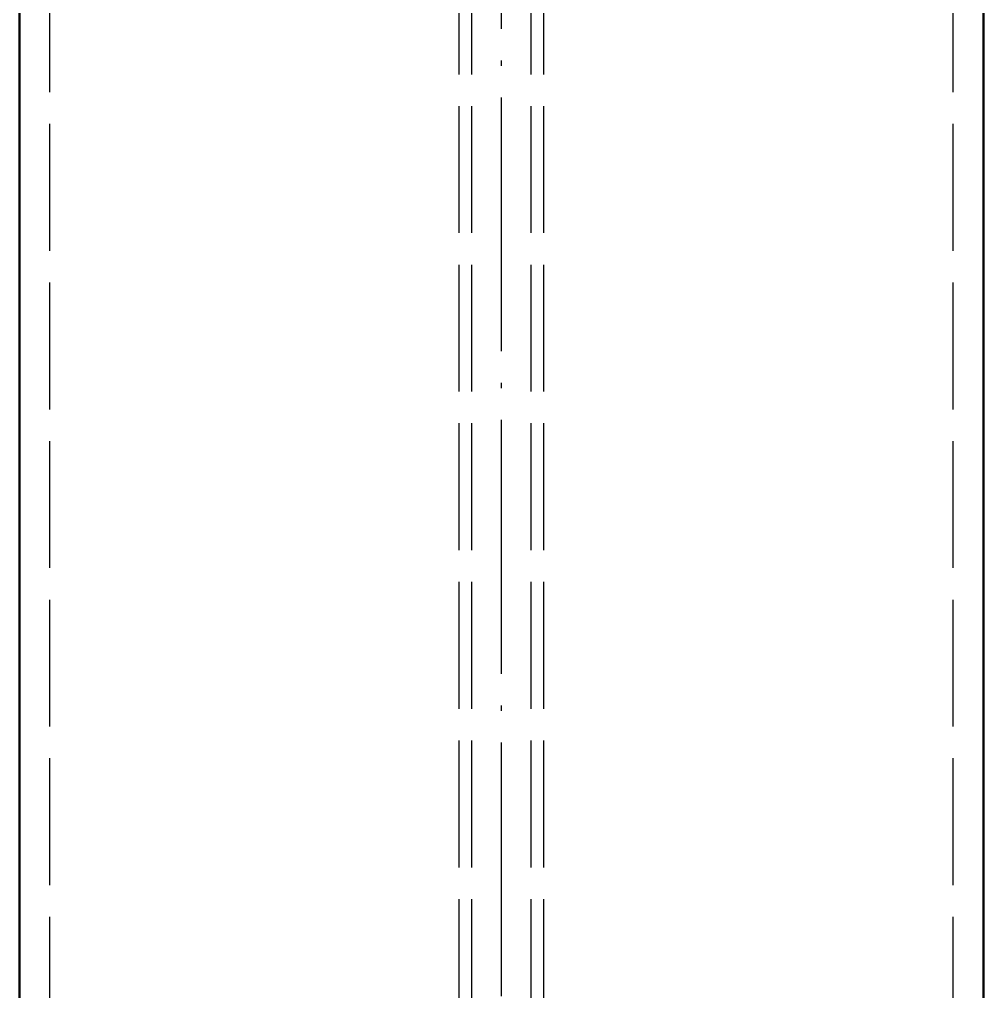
# Model space of a CAD drawing. Header units: millimetres. Extents: x 0 to 420, y 0 to 297.
# Drawn here: x 150.8 to 173.6, y 180.98 to 203.97 of the extents above; entities that cross this region are included whole.
import ezdxf

# ---------------------------------------------------------------- set-up
doc = ezdxf.new("R2010")
doc.units = ezdxf.units.MM
doc.linetypes.add('ISO02-TRAZOS', pattern=[3.75, 3, -0.75])
doc.linetypes.add('ISO04-TRAZO-PUNTO', pattern=[7.625, 6, -0.75, 0.125, -0.75])
for name, color, linetype, lineweight in [('01-VISIBLE', 7, 'CONTINUOUS', 50), ('02-OCULTA', 4, 'ISO02-TRAZOS', 25), ('03-EJE', 1, 'ISO04-TRAZO-PUNTO', 25)]:
    doc.layers.add(name, color=color, linetype=linetype, lineweight=lineweight)

msp = doc.modelspace()

# ---------------------------------------------------------------- linework, layer by layer
at = {"layer": '01-VISIBLE'}
for p, q in [((150.798, 176), (150.798, 236.32)), ((173.598, 176), (173.598, 236.32))]:
    msp.add_line(p, q, dxfattribs=at)
at = {"layer": '02-OCULTA'}
for p, q in [((161.198, 168.92), (161.198, 244.447)), ((161.498, 168.92), (161.498, 244.447)), ((162.898, 168.92), (162.898, 244.447)), ((163.198, 168.92), (163.198, 244.447)), ((151.518, 176), (151.518, 236.32)), ((172.878, 176), (172.878, 236.32))]:
    msp.add_line(p, q, dxfattribs=at)
at = {"layer": '03-EJE'}
msp.add_line((162.198, 158), (162.198, 251.847), dxfattribs=at)

doc.saveas('drawing.dxf')
